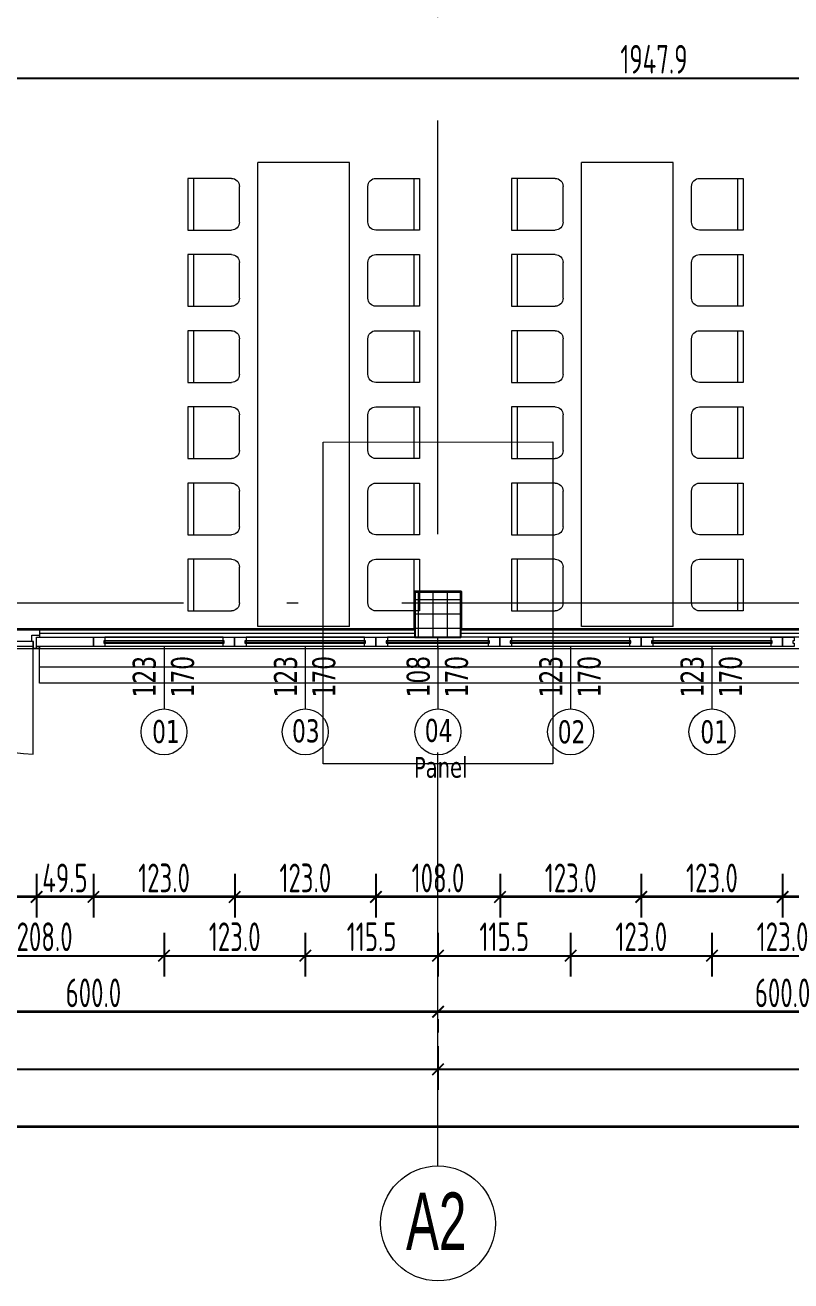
# Model space of a CAD drawing. Extents: x 6529560 to 6558080, y 5579316 to 5588131.
# Drawn here: x 6543753.71 to 6543760.37, y 5579598.63 to 5579609.56 of the extents above; entities that cross this region are included whole.
import ezdxf

# ---------------------------------------------------------------- set-up
doc = ezdxf.new("R2010")
doc.units = 0
doc.header["$MEASUREMENT"] = 0
doc.header["$PDSIZE"] = -5
doc.linetypes.add('ACAD_ISO10W100', pattern=[18, 12, -3, 0, -3])
doc.linetypes.add('GR_SOLID', pattern=[0])
doc.layers.get('0').update_dxf_attribs({"color": 2, "linetype": 'CONTINUOUS', "lineweight": 5})
doc.layers.get('Defpoints').update_dxf_attribs({"linetype": 'CONTINUOUS'})
for name, color, linetype, lineweight in [('arch_drzwi i okna', 4, 'CONTINUOUS', 15), ('arch_drzwi i okna_znaczniki', 130, 'CONTINUOUS', 9), ('arch_fundamenty na rzucie', 3, 'CONTINUOUS', 15), ('arch_meble', 5, 'GR_SOLID', 13), ('arch_osie', 181, 'CONTINUOUS', 5), ('arch_powierzchnia', 6, 'CONTINUOUS', 35), ('arch_sciany dzialowe cienkie na hali', 52, 'CONTINUOUS', 15), ('arch_sciany zewnętrzne', 94, 'CONTINUOUS', 18), ('arch_slupy wypelnienie', 9, 'CONTINUOUS', 13), ('arch_słupy', 8, 'CONTINUOUS', 25), ('arch_urządzenia sanitarne', 4, 'GR_SOLID', 13), ('arch_wymiary', 2, 'CONTINUOUS', 13)]:
    doc.layers.add(name, color=color, linetype=linetype, lineweight=lineweight)
doc.layers.add('arch_osie opisy', color=1, linetype='CONTINUOUS')
doc.styles.add('ISO8', font='iso8.shx', dxfattribs={"width": 0.7})
doc.styles.get("Standard").update_dxf_attribs({"font": 'arial.ttf', "width": 0.75})
doc.styles.add('TABELKA', font='tahoma.ttf', dxfattribs={"width": 0.8})
doc.dimstyles.new('biura', dxfattribs={"dimtxt": 0.25, "dimasz": 0.1, "dimexe": 0.18, "dimexo": 0.0625, "dimgap": 0.04, "dimtad": 1, "dimdec": 1, "dimlfac": 100, "dimzin": 0, "dimdsep": 46, "dimtxsty": 'ISO8', "dimblk": 'ARCHTICK', "dimcen": 0.09, "dimadec": 0, "dimazin": 0, "dimtfac": 1, "dimtdec": 1, "dimtix": 1, "dimtofl": 0, "dimtmove": 0, "dimatfit": 3, "dimldrblk": 'ARCHTICK', "dimfxl": 0.2, "dimfxlon": 1, "dimtolj": 1, "dimtzin": 0, "dimarcsym": 0})

# ---------------------------------------------------------------- blocks, each defined once
blk = doc.blocks.new('A$C0EAE5FCA')
at = {"layer": 'arch_urządzenia sanitarne'}
h = blk.add_hatch(color=256, dxfattribs=at)
h.dxf.hatch_style = 1
h.paths.add_polyline_path([(0.995, 0.68), (0.495, 0.18), (1.495, 0.18)])
for p, q in [((0.025, 1.616, -3.03), (0.025, 1.696, -10.355)), ((1.965, 1.616, -3.03), (1.965, 1.696, -10.355))]:
    blk.add_line(p, q)
at = {"layer": 'arch_drzwi i okna', "extrusion": (0, 0, -1)}
for points in [[(0, 1.616), (0, 1.598), (-0.05, 1.598), (-0.05, 1.661), (-0.065, 1.661), (-0.065, 1.716), (0, 1.716), (0, 1.696)], [(-0.995, 1.62), (-0.991, 1.538), (-0.981, 1.457), (-0.963, 1.377), (-0.938, 1.298), (-0.907, 1.223), (-0.869, 1.15), (-0.825, 1.081), (-0.775, 1.016), (-0.72, 0.955), (-0.659, 0.9), (-0.594, 0.85), (-0.525, 0.806), (-0.452, 0.768), (-0.376, 0.737), (-0.298, 0.712), (-0.218, 0.694), (-0.137, 0.684), (-0.055, 0.68), (-0.055, 1.66), (-0.995, 1.66), (-0.995, 1.62), (-0.055, 1.62)], [(-0.995, 1.62), (-0.999, 1.538), (-1.009, 1.457), (-1.027, 1.377), (-1.052, 1.298), (-1.083, 1.223), (-1.121, 1.15), (-1.165, 1.081), (-1.215, 1.016), (-1.27, 0.955), (-1.331, 0.9), (-1.396, 0.85), (-1.465, 0.806), (-1.538, 0.768), (-1.613, 0.737), (-1.692, 0.712), (-1.772, 0.694), (-1.853, 0.684), (-1.935, 0.68), (-1.935, 1.66), (-0.995, 1.66), (-0.995, 1.62), (-1.935, 1.62)]]:
    blk.add_lwpolyline(points, dxfattribs=at)
at = {"layer": 'arch_drzwi i okna'}
blk.add_lwpolyline([(1.99, 1.616), (1.99, 1.598), (1.94, 1.598), (1.94, 1.661), (1.925, 1.661), (1.925, 1.716), (1.99, 1.716), (1.99, 1.696)], dxfattribs=at)
at = {"layer": 'arch_drzwi i okna_znaczniki'}
blk.add_line((0.995, 1.888, -7.229), (0.995, 1.219, 0.096), dxfattribs=at)
blk.add_circle((0.995, 1.019, 0.096), 0.2, dxfattribs=at)
at = {"layer": 'arch_urządzenia sanitarne', "elevation": -3.03}
blk.add_lwpolyline([(1.495, 0.18), (0.495, 0.18), (0.995, 0.68), (1.495, 0.18)], dxfattribs=at)
blk = doc.blocks.new('_ArchTick')
at = {"color": 0, "linetype": 'ByBlock', "const_width": 0.15}
blk.add_lwpolyline([(-0.5, -0.5), (0.5, 0.5)], dxfattribs=at)
blk = doc.blocks.new('*D272')
at = {"layer": 'arch_wymiary', "color": 0, "lineweight": -2, "transparency": 16777216}
for p, q in [((6543767.221, 5579615.528), (6543767.601, 5579615.528)), ((6543767.421, 5579615.528), (6543767.421, 5579604.298)), ((6543767.221, 5579604.298), (6543767.601, 5579604.298))]:
    blk.add_line(p, q, dxfattribs=at)
at = {"layer": 'Defpoints', "color": 0, "transparency": 16777216}
for p in [(6543749.756, 5579615.528), (6543749.756, 5579604.298), (6543767.421, 5579604.298)]:
    blk.add_point(p, dxfattribs=at)
at = {"layer": 'arch_wymiary', "color": 0, "lineweight": -2, "transparency": 16777216, "xscale": 0.1, "yscale": 0.1, "zscale": 0.1}
for p, rotation in [((6543767.421, 5579615.528), 90), ((6543767.421, 5579604.298), 270)]:
    blk.add_blockref('_ArchTick', p, dxfattribs=dict(at, rotation=rotation))
at = {"layer": 'arch_wymiary', "color": 0, "transparency": 16777216, "insert": (6543767.256, 5579609.913), "char_height": 0.25, "attachment_point": 5, "rotation": 90, "style": 'ISO8'}
blk.add_mtext('\\A1;1123.0', dxfattribs=at)
blk = doc.blocks.new('*D273')
at = {"layer": 'arch_wymiary', "color": 0, "lineweight": -2, "transparency": 16777216}
for p, q in [((6543749.44, 5579608.894), (6543749.44, 5579609.274)), ((6543768.92, 5579608.894), (6543768.92, 5579609.274)), ((6543749.44, 5579609.094), (6543768.92, 5579609.094))]:
    blk.add_line(p, q, dxfattribs=at)
at = {"layer": 'Defpoints', "color": 0, "transparency": 16777216}
for p in [(6543768.92, 5579609.094), (6543749.44, 5579608.808), (6543768.92, 5579608.687)]:
    blk.add_point(p, dxfattribs=at)
at = {"layer": 'arch_wymiary', "color": 0, "lineweight": -2, "transparency": 16777216, "xscale": 0.1, "yscale": 0.1, "zscale": 0.1, "rotation": 180}
blk.add_blockref('_ArchTick', (6543749.44, 5579609.094), dxfattribs=at)
at = {"layer": 'arch_wymiary', "color": 0, "lineweight": -2, "transparency": 16777216, "xscale": 0.1, "yscale": 0.1, "zscale": 0.1}
blk.add_blockref('_ArchTick', (6543768.92, 5579609.094), dxfattribs=at)
at = {"layer": 'arch_wymiary', "color": 0, "transparency": 16777216, "insert": (6543759.18, 5579609.259), "char_height": 0.25, "attachment_point": 5, "style": 'ISO8'}
blk.add_mtext('\\A1;1947.9', dxfattribs=at)
blk = doc.blocks.new('*D514')
at = {"layer": 'arch_wymiary', "color": 0, "lineweight": -2, "transparency": 16777216}
for p, q in [((6543745.3, 5579600.168), (6543745.3, 5579599.788)), ((6543853.3, 5579600.168), (6543853.3, 5579599.788)), ((6543745.3, 5579599.968), (6543853.3, 5579599.968))]:
    blk.add_line(p, q, dxfattribs=at)
at = {"layer": 'Defpoints', "color": 0, "transparency": 16777216}
for p in [(6543745.3, 5579601.968), (6543853.3, 5579601.968), (6543853.3, 5579599.968)]:
    blk.add_point(p, dxfattribs=at)
at = {"layer": 'arch_wymiary', "color": 0, "lineweight": -2, "transparency": 16777216, "xscale": 0.1, "yscale": 0.1, "zscale": 0.1, "rotation": 180}
blk.add_blockref('_ArchTick', (6543745.3, 5579599.968), dxfattribs=at)
at = {"layer": 'arch_wymiary', "color": 0, "lineweight": -2, "transparency": 16777216, "xscale": 0.1, "yscale": 0.1, "zscale": 0.1}
blk.add_blockref('_ArchTick', (6543853.3, 5579599.968), dxfattribs=at)
at = {"layer": 'arch_wymiary', "color": 0, "transparency": 16777216, "insert": (6543799.3, 5579600.133), "char_height": 0.25, "attachment_point": 5, "style": 'ISO8'}
blk.add_mtext('\\A1;10800.0', dxfattribs=at)
blk = doc.blocks.new('*D515')
at = {"layer": 'arch_wymiary', "color": 0, "lineweight": -2, "transparency": 16777216}
for p, q in [((6543745.3, 5579600.668), (6543745.3, 5579600.288)), ((6543757.3, 5579600.668), (6543757.3, 5579600.288)), ((6543745.3, 5579600.468), (6543757.3, 5579600.468))]:
    blk.add_line(p, q, dxfattribs=at)
at = {"layer": 'Defpoints', "color": 0, "transparency": 16777216}
for p in [(6543745.3, 5579601.468), (6543757.3, 5579601.468), (6543757.3, 5579600.468)]:
    blk.add_point(p, dxfattribs=at)
at = {"layer": 'arch_wymiary', "color": 0, "lineweight": -2, "transparency": 16777216, "xscale": 0.1, "yscale": 0.1, "zscale": 0.1, "rotation": 180}
blk.add_blockref('_ArchTick', (6543745.3, 5579600.468), dxfattribs=at)
at = {"layer": 'arch_wymiary', "color": 0, "lineweight": -2, "transparency": 16777216, "xscale": 0.1, "yscale": 0.1, "zscale": 0.1}
blk.add_blockref('_ArchTick', (6543757.3, 5579600.468), dxfattribs=at)
at = {"layer": 'arch_wymiary', "color": 0, "transparency": 16777216, "insert": (6543751.3, 5579600.633), "char_height": 0.25, "attachment_point": 5, "style": 'ISO8'}
blk.add_mtext('\\A1;1200.0', dxfattribs=at)
blk = doc.blocks.new('*D516')
at = {"layer": 'arch_wymiary', "color": 0, "lineweight": -2, "transparency": 16777216}
for p, q in [((6543757.3, 5579600.668), (6543757.3, 5579600.288)), ((6543769.3, 5579600.668), (6543769.3, 5579600.288)), ((6543757.3, 5579600.468), (6543769.3, 5579600.468))]:
    blk.add_line(p, q, dxfattribs=at)
at = {"layer": 'Defpoints', "color": 0, "transparency": 16777216}
for p in [(6543757.3, 5579601.468), (6543769.3, 5579601.468), (6543769.3, 5579600.468)]:
    blk.add_point(p, dxfattribs=at)
at = {"layer": 'arch_wymiary', "color": 0, "lineweight": -2, "transparency": 16777216, "xscale": 0.1, "yscale": 0.1, "zscale": 0.1, "rotation": 180}
blk.add_blockref('_ArchTick', (6543757.3, 5579600.468), dxfattribs=at)
at = {"layer": 'arch_wymiary', "color": 0, "lineweight": -2, "transparency": 16777216, "xscale": 0.1, "yscale": 0.1, "zscale": 0.1}
blk.add_blockref('_ArchTick', (6543769.3, 5579600.468), dxfattribs=at)
at = {"layer": 'arch_wymiary', "color": 0, "transparency": 16777216, "insert": (6543763.3, 5579600.633), "char_height": 0.25, "attachment_point": 5, "style": 'ISO8'}
blk.add_mtext('\\A1;1200.0', dxfattribs=at)
blk = doc.blocks.new('*D539')
at = {"layer": 'arch_wymiary', "color": 0, "lineweight": -2, "transparency": 16777216}
for p, q in [((6543763.3, 5579600.968), (6543757.3, 5579600.968)), ((6543757.3, 5579600.905), (6543757.3, 5579600.788)), ((6543763.3, 5579600.905), (6543763.3, 5579600.788))]:
    blk.add_line(p, q, dxfattribs=at)
at = {"layer": 'Defpoints', "color": 0, "transparency": 16777216}
for p in [(6543757.3, 5579600.968), (6543757.3, 5579600.968), (6543763.3, 5579600.968)]:
    blk.add_point(p, dxfattribs=at)
at = {"layer": 'arch_wymiary', "color": 0, "lineweight": -2, "transparency": 16777216, "xscale": 0.1, "yscale": 0.1, "zscale": 0.1, "rotation": 180}
blk.add_blockref('_ArchTick', (6543757.3, 5579600.968), dxfattribs=at)
at = {"layer": 'arch_wymiary', "color": 0, "lineweight": -2, "transparency": 16777216, "xscale": 0.1, "yscale": 0.1, "zscale": 0.1}
blk.add_blockref('_ArchTick', (6543763.3, 5579600.968), dxfattribs=at)
at = {"layer": 'arch_wymiary', "color": 0, "transparency": 16777216, "insert": (6543760.3, 5579601.133), "char_height": 0.25, "attachment_point": 5, "style": 'ISO8'}
blk.add_mtext('\\A1;600.0', dxfattribs=at)
blk = doc.blocks.new('*D540')
at = {"layer": 'arch_wymiary', "color": 0, "lineweight": -2, "transparency": 16777216}
for p, q in [((6543757.3, 5579600.968), (6543751.3, 5579600.968)), ((6543751.3, 5579600.905), (6543751.3, 5579600.788)), ((6543757.3, 5579600.905), (6543757.3, 5579600.788))]:
    blk.add_line(p, q, dxfattribs=at)
at = {"layer": 'Defpoints', "color": 0, "transparency": 16777216}
for p in [(6543751.3, 5579600.968), (6543751.3, 5579600.968), (6543757.3, 5579600.968)]:
    blk.add_point(p, dxfattribs=at)
at = {"layer": 'arch_wymiary', "color": 0, "lineweight": -2, "transparency": 16777216, "xscale": 0.1, "yscale": 0.1, "zscale": 0.1, "rotation": 180}
blk.add_blockref('_ArchTick', (6543751.3, 5579600.968), dxfattribs=at)
at = {"layer": 'arch_wymiary', "color": 0, "lineweight": -2, "transparency": 16777216, "xscale": 0.1, "yscale": 0.1, "zscale": 0.1}
blk.add_blockref('_ArchTick', (6543757.3, 5579600.968), dxfattribs=at)
at = {"layer": 'arch_wymiary', "color": 0, "transparency": 16777216, "insert": (6543754.3, 5579601.133), "char_height": 0.25, "attachment_point": 5, "style": 'ISO8'}
blk.add_mtext('\\A1;600.0', dxfattribs=at)
blk = doc.blocks.new('*D445')
at = {"layer": 'arch_wymiary', "color": 0, "lineweight": -2, "transparency": 16777216}
for p, q in [((6543752.835, 5579601.656), (6543752.835, 5579601.276)), ((6543754.915, 5579601.656), (6543754.915, 5579601.276)), ((6543752.835, 5579601.456), (6543754.915, 5579601.456))]:
    blk.add_line(p, q, dxfattribs=at)
at = {"layer": 'Defpoints', "color": 0, "transparency": 16777216}
for p in [(6543752.835, 5579604.419), (6543754.915, 5579603.705), (6543754.915, 5579601.456)]:
    blk.add_point(p, dxfattribs=at)
at = {"layer": 'arch_wymiary', "color": 0, "lineweight": -2, "transparency": 16777216, "xscale": 0.1, "yscale": 0.1, "zscale": 0.1, "rotation": 180}
blk.add_blockref('_ArchTick', (6543752.835, 5579601.456), dxfattribs=at)
at = {"layer": 'arch_wymiary', "color": 0, "lineweight": -2, "transparency": 16777216, "xscale": 0.1, "yscale": 0.1, "zscale": 0.1}
blk.add_blockref('_ArchTick', (6543754.915, 5579601.456), dxfattribs=at)
at = {"layer": 'arch_wymiary', "color": 0, "transparency": 16777216, "insert": (6543753.875, 5579601.621), "char_height": 0.25, "attachment_point": 5, "style": 'ISO8'}
blk.add_mtext('\\A1;208.0', dxfattribs=at)
blk = doc.blocks.new('*D446')
at = {"layer": 'arch_wymiary', "color": 0, "lineweight": -2, "transparency": 16777216}
for p, q in [((6543754.915, 5579601.656), (6543754.915, 5579601.276)), ((6543756.145, 5579601.656), (6543756.145, 5579601.276)), ((6543754.915, 5579601.456), (6543756.145, 5579601.456))]:
    blk.add_line(p, q, dxfattribs=at)
at = {"layer": 'Defpoints', "color": 0, "transparency": 16777216}
for p in [(6543754.915, 5579603.705), (6543756.145, 5579603.662), (6543756.145, 5579601.456)]:
    blk.add_point(p, dxfattribs=at)
at = {"layer": 'arch_wymiary', "color": 0, "lineweight": -2, "transparency": 16777216, "xscale": 0.1, "yscale": 0.1, "zscale": 0.1, "rotation": 180}
blk.add_blockref('_ArchTick', (6543754.915, 5579601.456), dxfattribs=at)
at = {"layer": 'arch_wymiary', "color": 0, "lineweight": -2, "transparency": 16777216, "xscale": 0.1, "yscale": 0.1, "zscale": 0.1}
blk.add_blockref('_ArchTick', (6543756.145, 5579601.456), dxfattribs=at)
at = {"layer": 'arch_wymiary', "color": 0, "transparency": 16777216, "insert": (6543755.53, 5579601.621), "char_height": 0.25, "attachment_point": 5, "style": 'ISO8'}
blk.add_mtext('\\A1;123.0', dxfattribs=at)
blk = doc.blocks.new('*D466')
at = {"layer": 'arch_wymiary', "color": 0, "lineweight": -2, "transparency": 16777216}
for p, q in [((6543756.145, 5579601.656), (6543756.145, 5579601.276)), ((6543757.3, 5579601.656), (6543757.3, 5579601.276)), ((6543756.145, 5579601.456), (6543757.3, 5579601.456))]:
    blk.add_line(p, q, dxfattribs=at)
at = {"layer": 'Defpoints', "color": 0, "transparency": 16777216}
for p in [(6543756.145, 5579603.662), (6543757.3, 5579603.662), (6543757.3, 5579601.456)]:
    blk.add_point(p, dxfattribs=at)
at = {"layer": 'arch_wymiary', "color": 0, "lineweight": -2, "transparency": 16777216, "xscale": 0.1, "yscale": 0.1, "zscale": 0.1, "rotation": 180}
blk.add_blockref('_ArchTick', (6543756.145, 5579601.456), dxfattribs=at)
at = {"layer": 'arch_wymiary', "color": 0, "lineweight": -2, "transparency": 16777216, "xscale": 0.1, "yscale": 0.1, "zscale": 0.1}
blk.add_blockref('_ArchTick', (6543757.3, 5579601.456), dxfattribs=at)
at = {"layer": 'arch_wymiary', "color": 0, "transparency": 16777216, "insert": (6543756.722, 5579601.621), "char_height": 0.25, "attachment_point": 5, "style": 'ISO8'}
blk.add_mtext('\\A1;115.5', dxfattribs=at)
blk = doc.blocks.new('*D467')
at = {"layer": 'arch_wymiary', "color": 0, "lineweight": -2, "transparency": 16777216}
for p, q in [((6543757.3, 5579601.656), (6543757.3, 5579601.276)), ((6543758.455, 5579601.656), (6543758.455, 5579601.276)), ((6543757.3, 5579601.456), (6543758.455, 5579601.456))]:
    blk.add_line(p, q, dxfattribs=at)
at = {"layer": 'Defpoints', "color": 0, "transparency": 16777216}
for p in [(6543757.3, 5579603.662), (6543758.455, 5579603.662), (6543758.455, 5579601.456)]:
    blk.add_point(p, dxfattribs=at)
at = {"layer": 'arch_wymiary', "color": 0, "lineweight": -2, "transparency": 16777216, "xscale": 0.1, "yscale": 0.1, "zscale": 0.1, "rotation": 180}
blk.add_blockref('_ArchTick', (6543757.3, 5579601.456), dxfattribs=at)
at = {"layer": 'arch_wymiary', "color": 0, "lineweight": -2, "transparency": 16777216, "xscale": 0.1, "yscale": 0.1, "zscale": 0.1}
blk.add_blockref('_ArchTick', (6543758.455, 5579601.456), dxfattribs=at)
at = {"layer": 'arch_wymiary', "color": 0, "transparency": 16777216, "insert": (6543757.877, 5579601.621), "char_height": 0.25, "attachment_point": 5, "style": 'ISO8'}
blk.add_mtext('\\A1;115.5', dxfattribs=at)
blk = doc.blocks.new('*D468')
at = {"layer": 'arch_wymiary', "color": 0, "lineweight": -2, "transparency": 16777216}
for p, q in [((6543758.455, 5579601.656), (6543758.455, 5579601.276)), ((6543759.685, 5579601.656), (6543759.685, 5579601.276)), ((6543758.455, 5579601.456), (6543759.685, 5579601.456))]:
    blk.add_line(p, q, dxfattribs=at)
at = {"layer": 'Defpoints', "color": 0, "transparency": 16777216}
for p in [(6543758.455, 5579603.662), (6543759.685, 5579603.662), (6543759.685, 5579601.456)]:
    blk.add_point(p, dxfattribs=at)
at = {"layer": 'arch_wymiary', "color": 0, "lineweight": -2, "transparency": 16777216, "xscale": 0.1, "yscale": 0.1, "zscale": 0.1, "rotation": 180}
blk.add_blockref('_ArchTick', (6543758.455, 5579601.456), dxfattribs=at)
at = {"layer": 'arch_wymiary', "color": 0, "lineweight": -2, "transparency": 16777216, "xscale": 0.1, "yscale": 0.1, "zscale": 0.1}
blk.add_blockref('_ArchTick', (6543759.685, 5579601.456), dxfattribs=at)
at = {"layer": 'arch_wymiary', "color": 0, "transparency": 16777216, "insert": (6543759.07, 5579601.621), "char_height": 0.25, "attachment_point": 5, "style": 'ISO8'}
blk.add_mtext('\\A1;123.0', dxfattribs=at)
blk = doc.blocks.new('*D469')
at = {"layer": 'arch_wymiary', "color": 0, "lineweight": -2, "transparency": 16777216}
for p, q in [((6543759.685, 5579601.656), (6543759.685, 5579601.276)), ((6543760.915, 5579601.656), (6543760.915, 5579601.276)), ((6543759.685, 5579601.456), (6543760.915, 5579601.456))]:
    blk.add_line(p, q, dxfattribs=at)
at = {"layer": 'Defpoints', "color": 0, "transparency": 16777216}
for p in [(6543759.685, 5579603.662), (6543760.915, 5579603.662), (6543760.915, 5579601.456)]:
    blk.add_point(p, dxfattribs=at)
at = {"layer": 'arch_wymiary', "color": 0, "lineweight": -2, "transparency": 16777216, "xscale": 0.1, "yscale": 0.1, "zscale": 0.1, "rotation": 180}
blk.add_blockref('_ArchTick', (6543759.685, 5579601.456), dxfattribs=at)
at = {"layer": 'arch_wymiary', "color": 0, "lineweight": -2, "transparency": 16777216, "xscale": 0.1, "yscale": 0.1, "zscale": 0.1}
blk.add_blockref('_ArchTick', (6543760.915, 5579601.456), dxfattribs=at)
at = {"layer": 'arch_wymiary', "color": 0, "transparency": 16777216, "insert": (6543760.3, 5579601.621), "char_height": 0.25, "attachment_point": 5, "style": 'ISO8'}
blk.add_mtext('\\A1;123.0', dxfattribs=at)
blk = doc.blocks.new('*D371')
at = {"layer": 'arch_wymiary', "color": 0, "lineweight": -2, "transparency": 16777216}
for p, q in [((6543751.84, 5579602.168), (6543751.84, 5579601.788)), ((6543753.805, 5579602.168), (6543753.805, 5579601.788)), ((6543751.84, 5579601.968), (6543753.805, 5579601.968))]:
    blk.add_line(p, q, dxfattribs=at)
at = {"layer": 'Defpoints', "color": 0, "transparency": 16777216}
for p in [(6543751.84, 5579604.148), (6543753.805, 5579604.148), (6543753.805, 5579601.968)]:
    blk.add_point(p, dxfattribs=at)
at = {"layer": 'arch_wymiary', "color": 0, "lineweight": -2, "transparency": 16777216, "xscale": 0.1, "yscale": 0.1, "zscale": 0.1, "rotation": 180}
blk.add_blockref('_ArchTick', (6543751.84, 5579601.968), dxfattribs=at)
at = {"layer": 'arch_wymiary', "color": 0, "lineweight": -2, "transparency": 16777216, "xscale": 0.1, "yscale": 0.1, "zscale": 0.1}
blk.add_blockref('_ArchTick', (6543753.805, 5579601.968), dxfattribs=at)
at = {"layer": 'arch_wymiary', "color": 0, "transparency": 16777216, "insert": (6543752.822, 5579602.133), "char_height": 0.25, "attachment_point": 5, "style": 'ISO8'}
blk.add_mtext('\\A1;196.5', dxfattribs=at)
blk = doc.blocks.new('*D372')
at = {"layer": 'arch_wymiary', "color": 0, "lineweight": -2, "transparency": 16777216}
for p, q in [((6543753.805, 5579602.168), (6543753.805, 5579601.788)), ((6543754.3, 5579602.168), (6543754.3, 5579601.788)), ((6543753.805, 5579601.968), (6543754.3, 5579601.968))]:
    blk.add_line(p, q, dxfattribs=at)
at = {"layer": 'Defpoints', "color": 0, "transparency": 16777216}
for p in [(6543753.805, 5579604.148), (6543754.3, 5579604.148), (6543754.3, 5579601.968)]:
    blk.add_point(p, dxfattribs=at)
at = {"layer": 'arch_wymiary', "color": 0, "lineweight": -2, "transparency": 16777216, "xscale": 0.1, "yscale": 0.1, "zscale": 0.1, "rotation": 180}
blk.add_blockref('_ArchTick', (6543753.805, 5579601.968), dxfattribs=at)
at = {"layer": 'arch_wymiary', "color": 0, "lineweight": -2, "transparency": 16777216, "xscale": 0.1, "yscale": 0.1, "zscale": 0.1}
blk.add_blockref('_ArchTick', (6543754.3, 5579601.968), dxfattribs=at)
at = {"layer": 'arch_wymiary', "color": 0, "transparency": 16777216, "insert": (6543754.052, 5579602.133), "char_height": 0.25, "attachment_point": 5, "style": 'ISO8'}
blk.add_mtext('\\A1;49.5', dxfattribs=at)
blk = doc.blocks.new('*D373')
at = {"layer": 'arch_wymiary', "color": 0, "lineweight": -2, "transparency": 16777216}
for p, q in [((6543754.3, 5579602.168), (6543754.3, 5579601.788)), ((6543755.53, 5579602.168), (6543755.53, 5579601.788)), ((6543754.3, 5579601.968), (6543755.53, 5579601.968))]:
    blk.add_line(p, q, dxfattribs=at)
at = {"layer": 'Defpoints', "color": 0, "transparency": 16777216}
for p in [(6543754.3, 5579604.148), (6543755.53, 5579604.148), (6543755.53, 5579601.968)]:
    blk.add_point(p, dxfattribs=at)
at = {"layer": 'arch_wymiary', "color": 0, "lineweight": -2, "transparency": 16777216, "xscale": 0.1, "yscale": 0.1, "zscale": 0.1, "rotation": 180}
blk.add_blockref('_ArchTick', (6543754.3, 5579601.968), dxfattribs=at)
at = {"layer": 'arch_wymiary', "color": 0, "lineweight": -2, "transparency": 16777216, "xscale": 0.1, "yscale": 0.1, "zscale": 0.1}
blk.add_blockref('_ArchTick', (6543755.53, 5579601.968), dxfattribs=at)
at = {"layer": 'arch_wymiary', "color": 0, "transparency": 16777216, "insert": (6543754.915, 5579602.133), "char_height": 0.25, "attachment_point": 5, "style": 'ISO8'}
blk.add_mtext('\\A1;123.0', dxfattribs=at)
blk = doc.blocks.new('*D374')
at = {"layer": 'arch_wymiary', "color": 0, "lineweight": -2, "transparency": 16777216}
for p, q in [((6543755.53, 5579602.168), (6543755.53, 5579601.788)), ((6543756.76, 5579602.168), (6543756.76, 5579601.788)), ((6543755.53, 5579601.968), (6543756.76, 5579601.968))]:
    blk.add_line(p, q, dxfattribs=at)
at = {"layer": 'Defpoints', "color": 0, "transparency": 16777216}
for p in [(6543755.53, 5579604.148), (6543756.76, 5579604.148), (6543756.76, 5579601.968)]:
    blk.add_point(p, dxfattribs=at)
at = {"layer": 'arch_wymiary', "color": 0, "lineweight": -2, "transparency": 16777216, "xscale": 0.1, "yscale": 0.1, "zscale": 0.1, "rotation": 180}
blk.add_blockref('_ArchTick', (6543755.53, 5579601.968), dxfattribs=at)
at = {"layer": 'arch_wymiary', "color": 0, "lineweight": -2, "transparency": 16777216, "xscale": 0.1, "yscale": 0.1, "zscale": 0.1}
blk.add_blockref('_ArchTick', (6543756.76, 5579601.968), dxfattribs=at)
at = {"layer": 'arch_wymiary', "color": 0, "transparency": 16777216, "insert": (6543756.145, 5579602.133), "char_height": 0.25, "attachment_point": 5, "style": 'ISO8'}
blk.add_mtext('\\A1;123.0', dxfattribs=at)
blk = doc.blocks.new('*D375')
at = {"layer": 'arch_wymiary', "color": 0, "lineweight": -2, "transparency": 16777216}
for p, q in [((6543756.76, 5579602.168), (6543756.76, 5579601.788)), ((6543757.84, 5579602.168), (6543757.84, 5579601.788)), ((6543756.76, 5579601.968), (6543757.84, 5579601.968))]:
    blk.add_line(p, q, dxfattribs=at)
at = {"layer": 'Defpoints', "color": 0, "transparency": 16777216}
for p in [(6543756.76, 5579604.148), (6543757.84, 5579604.148), (6543757.84, 5579601.968)]:
    blk.add_point(p, dxfattribs=at)
at = {"layer": 'arch_wymiary', "color": 0, "lineweight": -2, "transparency": 16777216, "xscale": 0.1, "yscale": 0.1, "zscale": 0.1, "rotation": 180}
blk.add_blockref('_ArchTick', (6543756.76, 5579601.968), dxfattribs=at)
at = {"layer": 'arch_wymiary', "color": 0, "lineweight": -2, "transparency": 16777216, "xscale": 0.1, "yscale": 0.1, "zscale": 0.1}
blk.add_blockref('_ArchTick', (6543757.84, 5579601.968), dxfattribs=at)
at = {"layer": 'arch_wymiary', "color": 0, "transparency": 16777216, "insert": (6543757.3, 5579602.133), "char_height": 0.25, "attachment_point": 5, "style": 'ISO8'}
blk.add_mtext('\\A1;108.0', dxfattribs=at)
blk = doc.blocks.new('*D376')
at = {"layer": 'arch_wymiary', "color": 0, "lineweight": -2, "transparency": 16777216}
for p, q in [((6543757.84, 5579602.168), (6543757.84, 5579601.788)), ((6543759.07, 5579602.168), (6543759.07, 5579601.788)), ((6543757.84, 5579601.968), (6543759.07, 5579601.968))]:
    blk.add_line(p, q, dxfattribs=at)
at = {"layer": 'Defpoints', "color": 0, "transparency": 16777216}
for p in [(6543757.84, 5579604.148), (6543759.07, 5579604.148), (6543759.07, 5579601.968)]:
    blk.add_point(p, dxfattribs=at)
at = {"layer": 'arch_wymiary', "color": 0, "lineweight": -2, "transparency": 16777216, "xscale": 0.1, "yscale": 0.1, "zscale": 0.1, "rotation": 180}
blk.add_blockref('_ArchTick', (6543757.84, 5579601.968), dxfattribs=at)
at = {"layer": 'arch_wymiary', "color": 0, "lineweight": -2, "transparency": 16777216, "xscale": 0.1, "yscale": 0.1, "zscale": 0.1}
blk.add_blockref('_ArchTick', (6543759.07, 5579601.968), dxfattribs=at)
at = {"layer": 'arch_wymiary', "color": 0, "transparency": 16777216, "insert": (6543758.455, 5579602.133), "char_height": 0.25, "attachment_point": 5, "style": 'ISO8'}
blk.add_mtext('\\A1;123.0', dxfattribs=at)
blk = doc.blocks.new('*D377')
at = {"layer": 'arch_wymiary', "color": 0, "lineweight": -2, "transparency": 16777216}
for p, q in [((6543759.07, 5579602.168), (6543759.07, 5579601.788)), ((6543760.3, 5579602.168), (6543760.3, 5579601.788)), ((6543759.07, 5579601.968), (6543760.3, 5579601.968))]:
    blk.add_line(p, q, dxfattribs=at)
at = {"layer": 'Defpoints', "color": 0, "transparency": 16777216}
for p in [(6543759.07, 5579604.148), (6543760.3, 5579604.148), (6543760.3, 5579601.968)]:
    blk.add_point(p, dxfattribs=at)
at = {"layer": 'arch_wymiary', "color": 0, "lineweight": -2, "transparency": 16777216, "xscale": 0.1, "yscale": 0.1, "zscale": 0.1, "rotation": 180}
blk.add_blockref('_ArchTick', (6543759.07, 5579601.968), dxfattribs=at)
at = {"layer": 'arch_wymiary', "color": 0, "lineweight": -2, "transparency": 16777216, "xscale": 0.1, "yscale": 0.1, "zscale": 0.1}
blk.add_blockref('_ArchTick', (6543760.3, 5579601.968), dxfattribs=at)
at = {"layer": 'arch_wymiary', "color": 0, "transparency": 16777216, "insert": (6543759.685, 5579602.133), "char_height": 0.25, "attachment_point": 5, "style": 'ISO8'}
blk.add_mtext('\\A1;123.0', dxfattribs=at)
blk = doc.blocks.new('*D378')
at = {"layer": 'arch_wymiary', "color": 0, "lineweight": -2, "transparency": 16777216}
for p, q in [((6543760.3, 5579602.168), (6543760.3, 5579601.788)), ((6543761.53, 5579602.168), (6543761.53, 5579601.788)), ((6543760.3, 5579601.968), (6543761.53, 5579601.968))]:
    blk.add_line(p, q, dxfattribs=at)
at = {"layer": 'Defpoints', "color": 0, "transparency": 16777216}
for p in [(6543760.3, 5579604.148), (6543761.53, 5579604.148), (6543761.53, 5579601.968)]:
    blk.add_point(p, dxfattribs=at)
at = {"layer": 'arch_wymiary', "color": 0, "lineweight": -2, "transparency": 16777216, "xscale": 0.1, "yscale": 0.1, "zscale": 0.1, "rotation": 180}
blk.add_blockref('_ArchTick', (6543760.3, 5579601.968), dxfattribs=at)
at = {"layer": 'arch_wymiary', "color": 0, "lineweight": -2, "transparency": 16777216, "xscale": 0.1, "yscale": 0.1, "zscale": 0.1}
blk.add_blockref('_ArchTick', (6543761.53, 5579601.968), dxfattribs=at)
at = {"layer": 'arch_wymiary', "color": 0, "transparency": 16777216, "insert": (6543760.915, 5579602.133), "char_height": 0.25, "attachment_point": 5, "style": 'ISO8'}
blk.add_mtext('\\A1;123.0', dxfattribs=at)
blk = doc.blocks.new('A$C67E807FE')
at = {"layer": 'arch_meble'}
for p, q in [((0.609, 3.376), (0.609, -0.663)), ((1.409, 3.376), (0.609, 3.376)), ((1.409, 3.376), (1.409, -0.663)), ((0, 2.789), (0, 3.239)), ((0, 3.239), (0.38, 3.239)), ((0.05, 2.789), (0.05, 3.239)), ((2.018, 3.239), (1.638, 3.239)), ((1.968, 2.789), (1.968, 3.239)), ((2.018, 2.789), (2.018, 3.239)), ((0.45, 3.169), (0.45, 2.859)), ((1.568, 3.169), (1.568, 2.859)), ((0.38, 2.789), (0, 2.789)), ((1.638, 2.789), (2.018, 2.789)), ((0, 2.126), (0, 2.576)), ((0, 2.576), (0.38, 2.576)), ((0.05, 2.126), (0.05, 2.576)), ((2.018, 2.576), (1.638, 2.576)), ((1.968, 2.126), (1.968, 2.576)), ((2.018, 2.126), (2.018, 2.576)), ((0.45, 2.506), (0.45, 2.196)), ((1.568, 2.506), (1.568, 2.196)), ((0.38, 2.126), (0, 2.126)), ((1.638, 2.126), (2.018, 2.126)), ((0, 1.463), (0, 1.913)), ((0, 1.913), (0.38, 1.913)), ((0.05, 1.463), (0.05, 1.913)), ((2.018, 1.913), (1.638, 1.913)), ((1.968, 1.463), (1.968, 1.913)), ((2.018, 1.463), (2.018, 1.913)), ((0.45, 1.843), (0.45, 1.533)), ((1.568, 1.843), (1.568, 1.533)), ((0.38, 1.463), (0, 1.463)), ((1.638, 1.463), (2.018, 1.463)), ((0, 0.8), (0, 1.25)), ((0, 1.25), (0.38, 1.25)), ((0.05, 0.8), (0.05, 1.25)), ((2.018, 1.25), (1.638, 1.25)), ((1.968, 0.8), (1.968, 1.25)), ((2.018, 0.8), (2.018, 1.25)), ((0.45, 1.18), (0.45, 0.87)), ((1.568, 1.18), (1.568, 0.87)), ((0.38, 0.8), (0, 0.8)), ((1.638, 0.8), (2.018, 0.8)), ((0, 0.137), (0, 0.587)), ((0, 0.587), (0.38, 0.587)), ((0.05, 0.137), (0.05, 0.587)), ((2.018, 0.587), (1.638, 0.587)), ((1.968, 0.137), (1.968, 0.587)), ((2.018, 0.137), (2.018, 0.587)), ((0.45, 0.517), (0.45, 0.207)), ((1.568, 0.517), (1.568, 0.207)), ((0.38, 0.137), (0, 0.137)), ((1.638, 0.137), (2.018, 0.137)), ((0, -0.526), (0, -0.076)), ((0, -0.076), (0.38, -0.076)), ((0.05, -0.526), (0.05, -0.076)), ((2.018, -0.076), (1.638, -0.076)), ((1.968, -0.526), (1.968, -0.076)), ((2.018, -0.526), (2.018, -0.076)), ((0.45, -0.146), (0.45, -0.456)), ((1.568, -0.146), (1.568, -0.456)), ((0.38, -0.526), (0, -0.526)), ((1.638, -0.526), (2.018, -0.526)), ((1.409, -0.663), (0.609, -0.663))]:
    blk.add_line(p, q, dxfattribs=at)
for centre, start, end in [((0.38, 3.169), 0, 90), ((1.638, 3.169), 90, 180), ((0.38, 2.859), 270, 0), ((1.638, 2.859), 180, 270), ((0.38, 2.506), 0, 90), ((1.638, 2.506), 90, 180), ((0.38, 2.196), 270, 0), ((1.638, 2.196), 180, 270), ((0.38, 1.843), 0, 90), ((1.638, 1.843), 90, 180), ((0.38, 1.533), 270, 0), ((1.638, 1.533), 180, 270), ((0.38, 1.18), 0, 90), ((1.638, 1.18), 90, 180), ((0.38, 0.87), 270, 0), ((1.638, 0.87), 180, 270), ((0.38, 0.517), 0, 90), ((1.638, 0.517), 90, 180), ((0.38, 0.207), 270, 0), ((1.638, 0.207), 180, 270), ((0.38, -0.146), 0, 90), ((1.638, -0.146), 90, 180), ((0.38, -0.456), 270, 0), ((1.638, -0.456), 180, 270)]:
    blk.add_arc(centre, 0.07, start, end, dxfattribs=at)

msp = doc.modelspace()

# ---------------------------------------------------------------- hatches: boundary and pattern name
at = {"layer": 'arch_slupy wypelnienie'}
h = msp.add_hatch(dxfattribs=at)
h.set_pattern_fill('ANSI37', color=256, angle=225)
h.set_pattern_definition([(270, (56.63013, 97.55748), (0.125, 0), []), (0, (56.63013, 97.55748), (0, 0.125), [])])
h.paths.add_polyline_path([(6543757.4997, 5579604.6276), (6543757.0997, 5579604.6276), (6543757.0997, 5579604.2276), (6543757.4997, 5579604.2276)])

# ---------------------------------------------------------------- linework, layer by layer
msp.add_lwpolyline([(6543775.8397, 5579604.1276), (6543775.8397, 5579603.8276), (6543753.8297, 5579603.8276), (6543753.8297, 5579604.1276)])
at = {"layer": 'arch_drzwi i okna'}
for p, q in [((6543755.4297, 5579604.2276), (6543754.3997, 5579604.2276)), ((6543754.3997, 5579604.1976), (6543754.3997, 5579604.1776)), ((6543755.4297, 5579604.1476), (6543754.3997, 5579604.1476)), ((6543755.4297, 5579604.1976), (6543755.4297, 5579604.1776)), ((6543756.6597, 5579604.2276), (6543755.6297, 5579604.2276)), ((6543755.6297, 5579604.1976), (6543755.6297, 5579604.1776)), ((6543756.6597, 5579604.1476), (6543755.6297, 5579604.1476)), ((6543756.6597, 5579604.1976), (6543756.6597, 5579604.1776)), ((6543757.7397, 5579604.2276), (6543756.8597, 5579604.2276)), ((6543756.8597, 5579604.1976), (6543756.8597, 5579604.1776)), ((6543757.7397, 5579604.1476), (6543756.8597, 5579604.1476)), ((6543757.7397, 5579604.1976), (6543757.7397, 5579604.1776)), ((6543758.9697, 5579604.2276), (6543757.9397, 5579604.2276)), ((6543757.9397, 5579604.1976), (6543757.9397, 5579604.1776)), ((6543758.9697, 5579604.1476), (6543757.9397, 5579604.1476)), ((6543758.9697, 5579604.1976), (6543758.9697, 5579604.1776)), ((6543760.1997, 5579604.2276), (6543759.1697, 5579604.2276)), ((6543759.1697, 5579604.1976), (6543759.1697, 5579604.1776)), ((6543760.1997, 5579604.1476), (6543759.1697, 5579604.1476)), ((6543760.1997, 5579604.1976), (6543760.1997, 5579604.1776))]:
    msp.add_line(p, q, dxfattribs=at)
for points in [[(6543753.8047, 5579604.2276), (6543754.2997, 5579604.2276), (6543754.2997, 5579604.1476), (6543753.8047, 5579604.1476)], [(6543754.3897, 5579604.1776), (6543755.4397, 5579604.1776), (6543755.4397, 5579604.1976), (6543754.3897, 5579604.1976)], [(6543754.3997, 5579604.1826), (6543755.4297, 5579604.1826), (6543755.4297, 5579604.1926), (6543754.3997, 5579604.1926)], [(6543755.6197, 5579604.1776), (6543756.6697, 5579604.1776), (6543756.6697, 5579604.1976), (6543755.6197, 5579604.1976)], [(6543755.6297, 5579604.1826), (6543756.6597, 5579604.1826), (6543756.6597, 5579604.1926), (6543755.6297, 5579604.1926)], [(6543756.8497, 5579604.1776), (6543757.7497, 5579604.1776), (6543757.7497, 5579604.1976), (6543756.8497, 5579604.1976)], [(6543756.8597, 5579604.1826), (6543757.7397, 5579604.1826), (6543757.7397, 5579604.1926), (6543756.8597, 5579604.1926)], [(6543757.9297, 5579604.1776), (6543758.9797, 5579604.1776), (6543758.9797, 5579604.1976), (6543757.9297, 5579604.1976)], [(6543757.9397, 5579604.1826), (6543758.9697, 5579604.1826), (6543758.9697, 5579604.1926), (6543757.9397, 5579604.1926)], [(6543759.1597, 5579604.1776), (6543760.2097, 5579604.1776), (6543760.2097, 5579604.1976), (6543759.1597, 5579604.1976)], [(6543759.1697, 5579604.1826), (6543760.1997, 5579604.1826), (6543760.1997, 5579604.1926), (6543759.1697, 5579604.1926)]]:
    msp.add_lwpolyline(points, close=True, dxfattribs=at)
for points in [[(6543754.3997, 5579604.2276), (6543754.3997, 5579604.1976), (6543754.3897, 5579604.1976), (6543754.3897, 5579604.1776), (6543754.3997, 5579604.1776), (6543754.3997, 5579604.1476), (6543754.2997, 5579604.1476), (6543754.2997, 5579604.2276), (6543754.3997, 5579604.2276)], [(6543755.4297, 5579604.1476), (6543755.4297, 5579604.1776), (6543755.4397, 5579604.1776), (6543755.4397, 5579604.1976), (6543755.4297, 5579604.1976), (6543755.4297, 5579604.2276), (6543755.5297, 5579604.2276), (6543755.5297, 5579604.1476), (6543755.4297, 5579604.1476)], [(6543755.6297, 5579604.2276), (6543755.6297, 5579604.1976), (6543755.6197, 5579604.1976), (6543755.6197, 5579604.1776), (6543755.6297, 5579604.1776), (6543755.6297, 5579604.1476), (6543755.5297, 5579604.1476), (6543755.5297, 5579604.2276), (6543755.6297, 5579604.2276)], [(6543756.6597, 5579604.1476), (6543756.6597, 5579604.1776), (6543756.6697, 5579604.1776), (6543756.6697, 5579604.1976), (6543756.6597, 5579604.1976), (6543756.6597, 5579604.2276), (6543756.7597, 5579604.2276), (6543756.7597, 5579604.1476), (6543756.6597, 5579604.1476)], [(6543756.8597, 5579604.2276), (6543756.8597, 5579604.1976), (6543756.8497, 5579604.1976), (6543756.8497, 5579604.1776), (6543756.8597, 5579604.1776), (6543756.8597, 5579604.1476), (6543756.7597, 5579604.1476), (6543756.7597, 5579604.2276), (6543756.8597, 5579604.2276)], [(6543757.7397, 5579604.1476), (6543757.7397, 5579604.1776), (6543757.7497, 5579604.1776), (6543757.7497, 5579604.1976), (6543757.7397, 5579604.1976), (6543757.7397, 5579604.2276), (6543757.8397, 5579604.2276), (6543757.8397, 5579604.1476), (6543757.7397, 5579604.1476)], [(6543757.9397, 5579604.2276), (6543757.9397, 5579604.1976), (6543757.9297, 5579604.1976), (6543757.9297, 5579604.1776), (6543757.9397, 5579604.1776), (6543757.9397, 5579604.1476), (6543757.8397, 5579604.1476), (6543757.8397, 5579604.2276), (6543757.9397, 5579604.2276)], [(6543758.9697, 5579604.1476), (6543758.9697, 5579604.1776), (6543758.9797, 5579604.1776), (6543758.9797, 5579604.1976), (6543758.9697, 5579604.1976), (6543758.9697, 5579604.2276), (6543759.0697, 5579604.2276), (6543759.0697, 5579604.1476), (6543758.9697, 5579604.1476)], [(6543759.1697, 5579604.2276), (6543759.1697, 5579604.1976), (6543759.1597, 5579604.1976), (6543759.1597, 5579604.1776), (6543759.1697, 5579604.1776), (6543759.1697, 5579604.1476), (6543759.0697, 5579604.1476), (6543759.0697, 5579604.2276), (6543759.1697, 5579604.2276)], [(6543760.1997, 5579604.1476), (6543760.1997, 5579604.1776), (6543760.2097, 5579604.1776), (6543760.2097, 5579604.1976), (6543760.1997, 5579604.1976), (6543760.1997, 5579604.2276), (6543760.2997, 5579604.2276), (6543760.2997, 5579604.1476), (6543760.1997, 5579604.1476)], [(6543760.3997, 5579604.2276), (6543760.3997, 5579604.1976), (6543760.3897, 5579604.1976), (6543760.3897, 5579604.1776), (6543760.3997, 5579604.1776), (6543760.3997, 5579604.1476), (6543760.2997, 5579604.1476), (6543760.2997, 5579604.2276), (6543760.3997, 5579604.2276)]]:
    msp.add_lwpolyline(points, dxfattribs=at)
at = {"layer": 'arch_drzwi i okna_znaczniki'}
for p, q in [((6543754.9147, 5579604.1476), (6543754.9147, 5579603.6039)), ((6543756.1447, 5579604.1476), (6543756.1447, 5579603.6039)), ((6543757.2997, 5579604.1476), (6543757.2997, 5579603.6039)), ((6543758.4547, 5579604.1476), (6543758.4547, 5579603.6039)), ((6543759.6847, 5579604.1476), (6543759.6847, 5579603.6039))]:
    msp.add_line(p, q, dxfattribs=at)
for centre in [(6543754.9147, 5579603.4039, -7.3022), (6543756.1447, 5579603.4039, -7.3022), (6543757.2997, 5579603.4039, -7.3022), (6543758.4547, 5579603.4039, -7.3022), (6543759.6847, 5579603.4039, -7.3022)]:
    msp.add_circle(centre, 0.2, dxfattribs=at)
at = {"layer": 'arch_fundamenty na rzucie', "extrusion": (-4.94824e-09, -8.03156e-10, 1)}
msp.add_lwpolyline([(6543758.2996, 5579605.9277), (6543758.2999, 5579603.1277), (6543756.2999, 5579603.1275), (6543756.2996, 5579605.9275)], close=True, dxfattribs=at)
at = {"layer": 'arch_osie', "linetype": 'ACAD_ISO10W100', "ltscale": 0.3, "extrusion": (-4.94832e-09, -8.0265e-10, 1)}
for points in [[(6543757.2997, 5579599.6258), (6543757.2997, 5579618.1396)], [(6543740.4841, 5579604.5276), (6543858.1047, 5579604.5276)]]:
    msp.add_lwpolyline(points, dxfattribs=at)
at = {"layer": 'arch_osie'}
msp.add_circle((6543757.2997, 5579599.1258, -3.6511), 0.5, dxfattribs=at)
at = {"layer": 'arch_powierzchnia'}
for points in [[(6543740.7397, 5579621.1151), (6543857.8597, 5579621.1151), (6543857.8597, 5579599.9676), (6543740.7397, 5579599.9676)], [(6543741.7397, 5579620.1151), (6543856.8597, 5579620.1151), (6543856.8597, 5579600.9676), (6543741.7397, 5579600.9676)], [(6543742.7397, 5579619.1151), (6543855.8597, 5579619.1151), (6543855.8597, 5579601.9676), (6543742.7397, 5579601.9676)], [(6543749.44, 5579615.5276), (6543749.4402, 5579604.2977), (6543751.0997, 5579604.2977), (6543751.0997, 5579604.6276), (6543751.4997, 5579604.6276), (6543751.4997, 5579604.2977), (6543757.0997, 5579604.2977), (6543757.0997, 5579604.6276), (6543757.4997, 5579604.6276), (6543757.4997, 5579604.2977), (6543763.0997, 5579604.2977), (6543763.0997, 5579604.6276), (6543763.4997, 5579604.6276), (6543763.4997, 5579604.2977), (6543768.9197, 5579604.2976), (6543768.9197, 5579615.5193)]]:
    msp.add_lwpolyline(points, close=True, dxfattribs=at)
at = {"layer": 'arch_sciany dzialowe cienkie na hali'}
for points in [[(6543753.8297, 5579604.2276), (6543757.0997, 5579604.2276), (6543757.0997, 5579604.2977), (6543753.8297, 5579604.2977)], [(6543757.4997, 5579604.2977), (6543763.0997, 5579604.2977), (6543763.0997, 5579604.2276), (6543757.4997, 5579604.2276)]]:
    msp.add_lwpolyline(points, close=True, dxfattribs=at)
for points in [[(6543753.8297, 5579604.2626), (6543757.0997, 5579604.2626)], [(6543757.4997, 5579604.2626), (6543763.0997, 5579604.2626)]]:
    msp.add_lwpolyline(points, dxfattribs=at)
at = {"layer": 'arch_sciany zewnętrzne'}
for points in [[(6543853.8597, 5579617.1151), (6543853.8597, 5579603.9676), (6543827.0097, 5579603.9676), (6543827.0097, 5579604.1476), (6543823.6237, 5579604.1476), (6543823.6237, 5579603.9676), (6543804.784, 5579603.9676), (6543804.784, 5579604.1276), (6543803.5296, 5579604.1276), (6543803.5296, 5579603.9676), (6543777.8297, 5579603.9676), (6543777.8297, 5579604.1276), (6543775.8397, 5579604.1276), (6543775.8397, 5579603.9676), (6543753.8297, 5579603.9676), (6543753.8297, 5579604.1276), (6543751.8397, 5579604.1276), (6543751.8397, 5579603.9676), (6543744.7397, 5579603.9676), (6543744.7397, 5579608.6597), (6543744.8997, 5579608.6597), (6543744.8997, 5579609.7097), (6543744.7397, 5579609.7097), (6543744.7397, 5579617.1151)], [(6543768.7717, 5579604.1276), (6543753.8047, 5579604.1276), (6543753.8047, 5579604.1476)], [(6543768.7717, 5579604.1276), (6543753.8297, 5579604.1276), (6543753.8297, 5579604.1476)]]:
    msp.add_lwpolyline(points, dxfattribs=at)
at = {"layer": 'arch_słupy'}
msp.add_lwpolyline([(6543757.4997, 5579604.6276), (6543757.0997, 5579604.6276), (6543757.0997, 5579604.2276), (6543757.4997, 5579604.2276)], close=True, dxfattribs=at)

# ---------------------------------------------------------------- block references
at = {"layer": 'arch_meble', "xscale": -1, "rotation": 180}
for p in [(6543755.1217, 5579607.6963, -0.0224), (6543757.9393, 5579607.6963, -0.0224)]:
    msp.add_blockref('A$C67E807FE', p, dxfattribs=at)
at = {"layer": 'arch_sciany dzialowe cienkie na hali'}
msp.add_blockref('A$C0EAE5FCA', (6543751.8397, 5579602.5312, -4.272), dxfattribs=at)

# ---------------------------------------------------------------- texts
at = {"layer": 'arch_drzwi i okna_znaczniki', "char_height": 0.2, "attachment_point": 1, "rotation": 90, "style": 'TABELKA'}
for s, insert in [('123\\P170', (6543754.6422, 5579603.7048, 7.3022)), ('123\\P170', (6543755.8722, 5579603.7048, 7.3022)), ('108\\P170', (6543757.0272, 5579603.7048, 7.3022)), ('123\\P170', (6543758.1822, 5579603.7048, 7.3022)), ('123\\P170', (6543759.4122, 5579603.7048, 7.3022))]:
    msp.add_mtext_dynamic_manual_height_columns(s, width=2.624355, gutter_width=1.8276, heights=[0], dxfattribs=dict(at, insert=insert))
at = {"layer": 'arch_drzwi i okna_znaczniki', "attachment_point": 1, "style": 'TABELKA'}
for s, insert, char_height, width in [('01', (6543754.8112, 5579603.5077, -14.2226), 0.2, 0.354262), ('03', (6543756.0293, 5579603.5136, -14.2326), 0.2, 0.354262), ('04', (6543757.1853, 5579603.5175, -15.0926), 0.2, 0.354262), ('02', (6543758.3427, 5579603.5054, -14.2326), 0.2, 0.354262), ('01', (6543759.5842, 5579603.5055, -14.2426), 0.2, 0.354262), ('Panel', (6543757.0906, 5579603.1861, -7.9441), 0.18, 1.221099)]:
    msp.add_mtext(s, dxfattribs=dict(at, insert=insert, char_height=char_height, width=width))
at = {"layer": 'arch_osie opisy', "insert": (6543757.0219, 5579599.3948, -3.6511), "char_height": 0.5, "width": 0.75, "attachment_point": 1}
msp.add_mtext('{\\fArial Narrow|b0|i0|c238|p34;A2}', dxfattribs=at)

# ---------------------------------------------------------------- dimensions: what is measured, and where the dimension line sits
at = {"layer": 'arch_wymiary'}
dim = msp.add_linear_dim(base=(6543767.421, 5579604.2977), p1=(6543749.7556, 5579615.5277, -7.3391), p2=(6543749.7556, 5579604.2977, 0), angle=90, dimstyle='biura', dxfattribs=at)
dim.commit()
dim.dimension.update_dxf_attribs({"geometry": '*D272', "text_midpoint": (6543767.256, 5579609.9127)})
dim = msp.add_linear_dim(base=(6543768.9197, 5579609.0943), p1=(6543749.4403, 5579608.8084, -7.3022), p2=(6543768.9197, 5579608.6865, -7.3391), dimstyle='biura', dxfattribs=at)
dim.commit()
dim.dimension.update_dxf_attribs({"geometry": '*D273', "text_midpoint": (6543759.18, 5579609.2593)})
for base, p1, p2, override, picture, middle in [((6543754.9147, 5579601.4557, 7.3022), (6543752.8347, 5579604.419, -11.5006), (6543754.9147, 5579603.7048, 14.6413), {"dimtmove": 1}, '*D445', (6543753.8747, 5579601.6207, 7.3022)), ((6543753.8047, 5579601.9676, 7.3022), (6543751.8397, 5579604.1476, 0.0369), (6543753.8047, 5579604.1476, -7.3022), {"dimtmove": 1}, '*D371', (6543752.8222, 5579602.1326, 7.3022)), ((6543754.2997, 5579601.9676, 7.3022), (6543753.8047, 5579604.1476, -7.3022), (6543754.2997, 5579604.1476, 0.0369), {"dimtmove": 1}, '*D372', (6543754.0522, 5579602.1326, 7.3022)), ((6543755.5297, 5579601.9676, 7.3022), (6543754.2997, 5579604.1476, 0.0369), (6543755.5297, 5579604.1476, 0.0369), {"dimtmove": 1}, '*D373', (6543754.9147, 5579602.1326, 7.3022)), ((6543756.7597, 5579601.9676, 7.3022), (6543755.5297, 5579604.1476, 0.0369), (6543756.7597, 5579604.1476, 0.0369), {"dimtmove": 1}, '*D374', (6543756.1447, 5579602.1326, 7.3022)), ((6543757.8397, 5579601.9676, 7.3022), (6543756.7597, 5579604.1476, 0.0369), (6543757.8397, 5579604.1476, 0.0369), {"dimtmove": 1}, '*D375', (6543757.2997, 5579602.1326, 7.3022)), ((6543759.0697, 5579601.9676, 7.3022), (6543757.8397, 5579604.1476, 0.0369), (6543759.0697, 5579604.1476, 0.0369), {"dimtmove": 1}, '*D376', (6543758.4547, 5579602.1326, 7.3022)), ((6543760.2997, 5579601.9676, 7.3022), (6543759.0697, 5579604.1476, 0.0369), (6543760.2997, 5579604.1476, 0.0369), {"dimtmove": 1}, '*D377', (6543759.6847, 5579602.1326, 7.3022)), ((6543761.5297, 5579601.9676, 7.3022), (6543760.2997, 5579604.1476, 0.0369), (6543761.5297, 5579604.1476, 0.0369), {"dimtmove": 1}, '*D378', (6543760.9147, 5579602.1326, 7.3022)), ((6543756.1447, 5579601.4557, 7.3022), (6543754.9147, 5579603.7048, 14.6413), (6543756.1447, 5579603.6619, 0.0369), {"dimtmove": 1}, '*D446', (6543755.5297, 5579601.6207, 7.3022)), ((6543757.2997, 5579601.4557, 7.3022), (6543756.1447, 5579603.6619, 0.0369), (6543757.2997, 5579603.6619, 0.0369), {"dimtmove": 1}, '*D466', (6543756.7222, 5579601.6207, 7.3022)), ((6543758.4547, 5579601.4557, 7.3022), (6543757.2997, 5579603.6619, 0.0369), (6543758.4547, 5579603.6619, 0.0369), {"dimtmove": 1}, '*D467', (6543757.8772, 5579601.6207, 7.3022)), ((6543759.6847, 5579601.4557, 7.3022), (6543758.4547, 5579603.6619, 0.0369), (6543759.6847, 5579603.6619, 0.0369), {"dimtmove": 1}, '*D468', (6543759.0697, 5579601.6207, 7.3022)), ((6543760.9147, 5579601.4557, 7.3022), (6543759.6847, 5579603.6619, 0.0369), (6543760.9147, 5579603.6619, 0.0369), {"dimtmove": 1}, '*D469', (6543760.2997, 5579601.6207, 7.3022)), ((6543853.2997, 5579599.9676, 7.3022), (6543745.2997, 5579601.9676, 0), (6543853.2997, 5579601.9676, 0), {"dimtxt": 0.25}, '*D514', (6543799.2997, 5579600.1326, 7.3022)), ((6543757.2997, 5579600.4675, 7.3022), (6543745.2997, 5579601.4675, 7.3022), (6543757.2997, 5579601.4675, 0), {"dimtxt": 0.25}, '*D515', (6543751.2997, 5579600.6325, 7.3022)), ((6543769.2997, 5579600.4675, 7.3022), (6543757.2997, 5579601.4675, 0), (6543769.2997, 5579601.4675, 0), {"dimtxt": 0.25}, '*D516', (6543763.2997, 5579600.6325, 7.3022)), ((6543751.2997, 5579600.9676, 0), (6543757.2997, 5579600.9676, -7.3022), (6543751.2997, 5579600.9676, -7.3022), {"dimtxt": 0.25}, '*D540', (6543754.2997, 5579601.1326, 0)), ((6543757.2997, 5579600.9676, 0), (6543763.2997, 5579600.9676, -7.3022), (6543757.2997, 5579600.9676, -7.3022), {"dimtxt": 0.25}, '*D539', (6543760.2997, 5579601.1326, 0))]:
    dim = msp.add_linear_dim(base=base, p1=p1, p2=p2, dimstyle='biura', override=override, dxfattribs=at)
    dim.commit()
    dim.dimension.update_dxf_attribs({"geometry": picture, "text_midpoint": middle})

doc.saveas('drawing.dxf')
